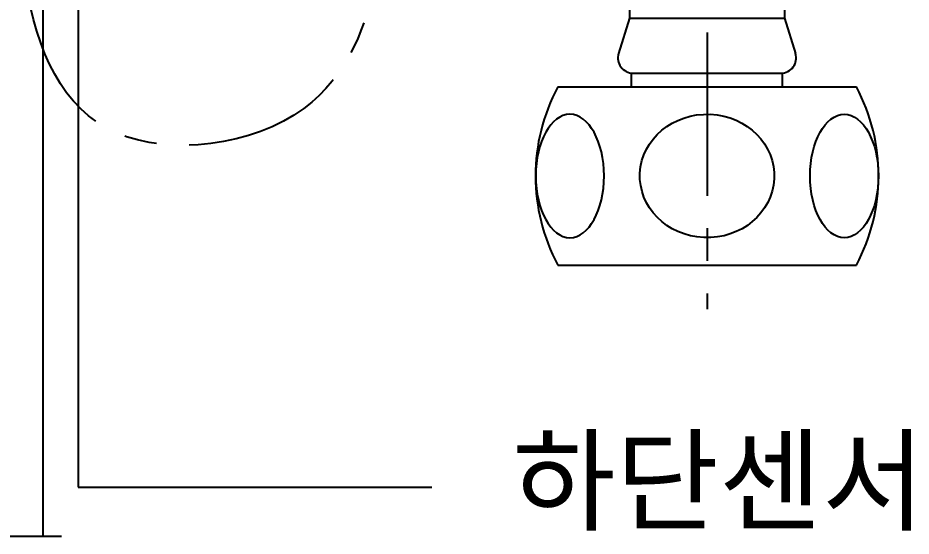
# Model space of a CAD drawing. Header units: millimetres. Extents: x 240 to 1080, y -29 to 565.
# Drawn here: x 375.4 to 440.6, y 111.5 to 149.3 of the extents above; entities that cross this region are included whole.
import ezdxf

# ---------------------------------------------------------------- set-up
doc = ezdxf.new("R2010")
doc.units = ezdxf.units.MM
doc.header["$LTSCALE"] = 0.75
doc.linetypes.add('CENTERX2', pattern=[101.6, 63.5, -12.7, 12.7, -12.7])
for name, color, linetype in [('CENTER', 1, 'CENTERX2'), ('DIM', 3, 'Continuous'), ('TEXT', 2, 'Continuous')]:
    doc.layers.add(name, color=color, linetype=linetype)
doc.styles.get("Standard").update_dxf_attribs({"font": 'arial.ttf'})
doc.dimstyles.new('사본 ISO-25', dxfattribs={"dimtxt": 7, "dimasz": 7, "dimexe": 2.1, "dimexo": 2.1, "dimgap": 2, "dimtad": 1, "dimtih": 1, "dimtoh": 1, "dimdec": 1, "dimdsep": 46, "dimtxsty": 'Standard', "dimcen": 0, "dimclrd": 3, "dimclre": 3, "dimclrt": 4, "dimazin": 2, "dimtp": 0.1, "dimtm": 0.1, "dimtfac": 0.714286, "dimtdec": 1, "dimtmove": 0, "dimatfit": 3, "dimfxl": 1, "dimarcsym": 0})

msp = doc.modelspace()

# ---------------------------------------------------------------- linework, layer by layer
for p, q in [((377.273, 135.562), (377.273, 200.537)), ((420.049, 151.803, 0), (420.049, 149.303, 0)), ((431.349, 151.803, 0), (431.349, 149.303, 0)), ((420.049, 149.303, 0), (419.248, 146.73, 0)), ((420.049, 149.303, 0), (431.349, 149.303, 0)), ((431.349, 149.303, 0), (432.149, 146.73, 0)), ((377.273, 111.537), (377.273, 147.059)), ((420.199, 144.303, 0), (420.199, 145.308, 0)), ((420.299, 145.303, 0), (431.099, 145.303, 0)), ((431.199, 144.303, 0), (431.199, 145.308, 0)), ((414.806, 144.303, 0), (436.591, 144.303, 0)), ((414.806, 131.303, 0), (428.199, 131.303, 0)), ((428.199, 131.303, 0), (436.591, 131.303, 0)), ((372.323, 111.537), (378.623, 111.537))]:
    msp.add_line(p, q)
for centre, radius, start, end in [((420.299, 146.403, 0), 1.1, 162.72293, 270), ((431.099, 146.403, 0), 1.1, 270, 17.27707), ((427.065, 137.803, 0), 13.875, 152.06515, 207.93485), ((424.333, 137.803, 0), 13.875, 332.06515, 27.93485)]:
    msp.add_arc(centre, radius, start, end)
at = {"extrusion": (0, 0, -1)}
msp.add_ellipse((415.694, 137.803, 0), major_axis=(0, -4.5), ratio=0.554466, dxfattribs=at)
msp.add_ellipse((425.699, 137.803, 0), major_axis=(-4.899, 0), ratio=0.918558, start_param=-1.522557, end_param=4.758585, dxfattribs=at)
msp.add_ellipse((435.704, 137.803, 0), major_axis=(0, -4.5), ratio=0.554466)
at = {"layer": 'CENTER', "ltscale": 0.25}
msp.add_line((425.699, 167.322, 0), (425.699, 128.098, 0), dxfattribs=at)
msp.add_spline([(425.699, 167.322, 0), (420.892, 183.889, 0), (408.913, 187.062, 0), (396.301, 142.73, 0), (382.608, 140.959, 0), (375.473, 167.981), (375.473, 178.537)], degree=3, dxfattribs=at)

# ---------------------------------------------------------------- texts
at = {"layer": 'TEXT', "insert": (411.495, 118.582), "char_height": 6, "attachment_point": 1}
msp.add_mtext_dynamic_manual_height_columns('{\\fGulim|b0|i0|c129|p50;하단센서}', width=38.09047, gutter_width=17.5, heights=[0], dxfattribs=at)

# ---------------------------------------------------------------- leaders
at = {"layer": 'DIM'}
msp.add_leader([(379.842, 231.059), (379.842, 115.103), (405.638, 115.103)], dimstyle='사본 ISO-25', override={"dimasz": 4, "dimgap": 2, "dimtad": 0, "dimldrblk": 'Dot'}, dxfattribs=at)

doc.saveas('drawing.dxf')
